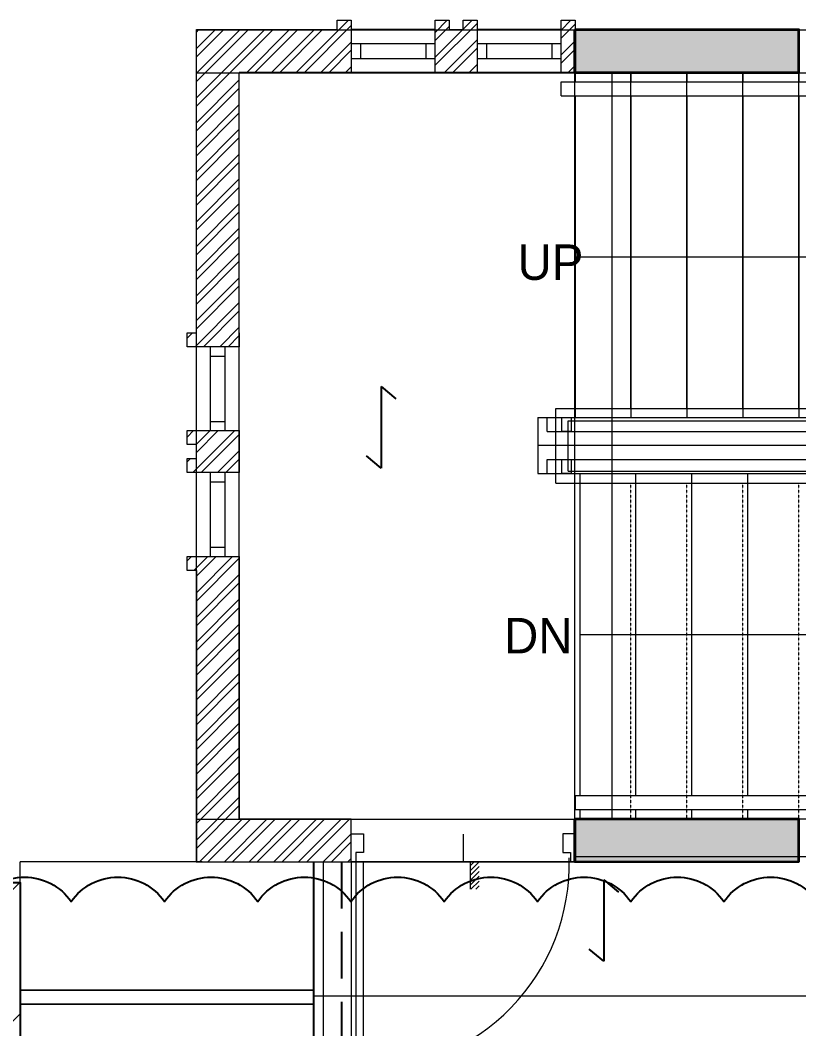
# Model space of a CAD drawing. Header units: inches. Extents: x 5899882 to 5988838, y -468923 to -96891.
# Drawn here: x 5937113 to 5941288, y -274021 to -268615 of the extents above; entities that cross this region are included whole.
import ezdxf

# ---------------------------------------------------------------- set-up
doc = ezdxf.new("R2010")
doc.units = ezdxf.units.IN
doc.header["$MEASUREMENT"] = 0
doc.linetypes.add('DASHED', pattern=[0.75, 0.5, -0.25])
for name, color, linetype in [('0- SLC ARCH LAYOUT', 7, 'Continuous'), ('0-SLC RCC 2ND. FLOOR', 7, 'Continuous'), ('CL', 7, 'Continuous')]:
    doc.layers.add(name, color=color, linetype=linetype)
for name, color, linetype, lineweight in [('ARCL-HATCH-B', 8, 'Continuous', 5), ('ARLC-COL', 8, 'Continuous', 30), ('ARLC-DIM0', 8, 'Continuous', 5), ('ARLC-DOOR-W', 8, 'Continuous', 5), ('ARLC-ELE0', 8, 'Continuous', 9), ('ARLC-ELE1', 8, 'Continuous', 13), ('ARLC-EXIST', 8, 'Continuous', 5), ('ARLC-GRILL', 8, 'Continuous', 9), ('ARLC-HATCH-C', 8, 'Continuous', 5), ('ARLC-TEXT0', 8, 'Continuous', 20), ('ARLC-WALL', 8, 'Continuous', 15)]:
    doc.layers.add(name, color=color, linetype=linetype, lineweight=lineweight)
doc.styles.add('swati', font='GOTHIC.TTF')
pattern_1 = [(45, (-5806111.7, 109613.3), (-66.2912607, 66.2912607), []), (45, (-5806067.505, 109613.3), (-66.2912607, 66.2912607), [])]

# ---------------------------------------------------------------- blocks, each defined once
blk = doc.blocks.new('jjuj')
at = {"layer": 'ARLC-DOOR-W', "ltscale": 0.1}
for p, q in [((5733136.3, -29654.3), (5733136.3, -29679.3)), ((5733286.3, -29654.3), (5733286.3, -29719.3))]:
    blk.add_line(p, q, dxfattribs=at)
blk.add_lwpolyline([(5733286.3, -29719.3), (5733186.3, -29719.3), (5733186.3, -29679.3), (5733136.3, -29679.3)], dxfattribs=at)
blk = doc.blocks.new('GRGRG')
at = {"layer": 'ARLC-DOOR-W', "ltscale": 0.1}
for p, q in [((5799239.4, -104451.2), (5799239.4, -105562)), ((5799279.4, -104451.2), (5799239.4, -104451.2)), ((5799279.4, -105562), (5799279.4, -104451.2)), ((5799239.4, -105562), (5799279.4, -105562))]:
    blk.add_line(p, q, dxfattribs=at)
blk.add_arc((5799284.9, -104464.1), 1097.9, 269.7169, 1.8564, dxfattribs=at)
at = {"rotation": 90}
blk.add_blockref('jjuj', (5769559.6, -5837584.6), dxfattribs=at)
at = {"xscale": -1, "rotation": 270}
blk.add_blockref('jjuj', (5830068.3, -5837584.6), dxfattribs=at)
blk = doc.blocks.new('A$C3DAD2E9A')
at = {"layer": 'ARCL-HATCH-B'}
h = blk.add_hatch(dxfattribs=at)
h.set_pattern_fill('ANSI32', color=256, scale=250)
h.set_pattern_definition(pattern_1)
h.paths.add_polyline_path([(-6897.8, 5151.5), (-6297.8, 5151.5), (-6297.8, 5431.5), (-6372.8, 5431.5), (-6372.8, 5381.5), (-7127.8, 5381.5), (-7127.8, 3756.5), (-7177.8, 3756.5), (-7177.8, 3681.5), (-6897.8, 3681.5), (-6897.8, 3756.5)])
h = blk.add_hatch(dxfattribs=at)
h.set_pattern_fill('ANSI32', color=256, scale=250)
h.set_pattern_definition(pattern_1)
h.paths.add_polyline_path([(-5622.8, 5431.5), (-5697.8, 5431.5), (-5697.8, 5381.5), (-5772.8, 5381.5), (-5772.8, 5431.5), (-5847.8, 5431.5), (-5847.8, 5151.5), (-5622.8, 5151.5)])
h = blk.add_hatch(dxfattribs=at)
h.set_pattern_fill('ANSI32', color=256, scale=250)
h.set_pattern_definition(pattern_1)
h.paths.add_polyline_path([(-5097.8, 5431.5), (-5172.8, 5431.5), (-5172.8, 5151.5), (-5097.8, 5151.5)])
h = blk.add_hatch(dxfattribs=at)
h.set_pattern_fill('ANSI32', color=256, scale=250)
h.set_pattern_definition(pattern_1)
h.paths.add_polyline_path([(-6897.8, 3231.5), (-7177.8, 3231.5), (-7177.8, 3156.5), (-7127.8, 3156.5), (-7127.8, 3081.5), (-7177.8, 3081.5), (-7177.8, 3006.5), (-6897.8, 3006.5)])
h = blk.add_hatch(dxfattribs=at)
h.set_pattern_fill('ANSI32', color=256, scale=250)
h.set_pattern_definition(pattern_1)
h.paths.add_polyline_path([(-6897.8, 2556.5), (-7177.8, 2556.5), (-7177.8, 2481.5), (-7127.8, 2481.5), (-7127.8, 921.5), (-6297.8, 921.5), (-6297.8, 1151.5), (-6897.8, 1151.5)])
at = {"layer": 'ARLC-DIM0', "ltscale": 0.01}
h = blk.add_hatch(dxfattribs=at)
h.set_pattern_fill('ANSI31', color=256, scale=4000, style=0)
h.set_pattern_definition([(45, (-5711489.1, 16954.34), (-353.55339, 353.55339), [])])
h.paths.add_polyline_path([(-11920, 810), (-11920, -9580), (-8072.9, -9580), (-8072.8, 810)])
at = {"layer": 'ARLC-HATCH-C', "ltscale": 0.1}
for points in [[(-5097.8, 5151.5), (-4797.8, 5151.5), (-4497.8, 5151.5), (-4197.8, 5151.5), (-3897.8, 5151.5), (-3897.8, 5381.5), (-5097.8, 5381.5)], [(-5097.8, 921.5), (-5097.8, 1151.5), (-4797.8, 1151.5), (-4497.8, 1151.5), (-4197.8, 1151.5), (-4042.2, 1151.5), (-3897.8, 1151.5), (-3897.8, 951.5), (-3897.8, 921.5)]]:
    blk.add_hatch(color=256, dxfattribs=at).paths.add_polyline_path(points)
blk.add_lwpolyline([(-11920, 810), (-8072.8, 810), (-8072.9, -9580), (-11920, -9580)])
at = {"layer": 'ARLC-COL', "ltscale": 0.1}
blk.add_lwpolyline([(-5097.8, 5381.5), (-3897.8, 5381.5), (-3897.8, 5151.5), (-5097.8, 5151.5)], close=True, dxfattribs=at)
at = {"layer": 'ARLC-COL'}
blk.add_lwpolyline([(-5097.8, 1151.5), (-3897.8, 1151.5), (-3897.8, 921.5), (-5097.8, 921.5)], close=True, dxfattribs=at)
at = {"layer": 'ARLC-DOOR-W'}
for p, q in [((-6297.8, 5306.5), (-5847.8, 5306.5)), ((-6247.8, 5306.5), (-6247.8, 5226.5)), ((-5897.8, 5306.5), (-5897.8, 5226.5)), ((-5622.8, 5306.5), (-5172.8, 5306.5)), ((-5572.8, 5306.5), (-5572.8, 5226.5)), ((-5222.8, 5306.5), (-5222.8, 5226.5)), ((-6297.8, 5226.5), (-5847.8, 5226.5)), ((-5622.8, 5226.5), (-5172.8, 5226.5)), ((-7052.8, 3231.5), (-7052.8, 3681.5)), ((-6972.8, 3231.5), (-6972.8, 3681.5)), ((-7052.8, 3631.5), (-6972.8, 3631.5)), ((-7052.8, 3281.5), (-6972.8, 3281.5)), ((-7052.8, 2556.5), (-7052.8, 3006.5)), ((-6972.8, 2556.5), (-6972.8, 3006.5)), ((-7052.8, 2956.5), (-6972.8, 2956.5)), ((-7052.8, 2606.5), (-6972.8, 2606.5))]:
    blk.add_line(p, q, dxfattribs=at)
at = {"layer": 'ARLC-ELE0'}
for p, q in [((-5847.8, 5381.5), (-6297.8, 5381.5)), ((-5847.8, 5381.5), (-6297.8, 5381.5)), ((-5172.8, 5381.5), (-5622.8, 5381.5)), ((-5172.8, 5381.5), (-5622.8, 5381.5)), ((-5847.8, 5151.5), (-6297.8, 5151.5)), ((-5847.8, 5151.5), (-6297.8, 5151.5)), ((-5172.8, 5151.5), (-5622.8, 5151.5)), ((-5172.8, 5151.5), (-5622.8, 5151.5)), ((-5297.8, 3301.5), (-1547.8, 3301.5)), ((-5297.8, 3301.5), (-5297.8, 3001.5)), ((-5297.8, 3301.5), (-1547.8, 3301.5)), ((-5297.8, 3301.5), (-5297.8, 3001.5)), ((-1547.8, 3151.5), (-5297.8, 3151.5)), ((-1547.8, 3151.5), (-5297.8, 3151.5)), ((-5297.8, 3001.5), (-1547.8, 3001.5)), ((-5297.8, 3001.5), (-1547.8, 3001.5)), ((-4772.8, 3001.5), (-4772.8, 1276.5)), ((-4772.8, 3001.5), (-4772.8, 1276.5)), ((-4472.8, 3001.5), (-4472.8, 1276.5)), ((-4472.8, 3001.5), (-4472.8, 1276.5)), ((-4172.8, 3001.5), (-4172.8, 1276.5)), ((-4172.8, 3001.5), (-4172.8, 1276.5)), ((-5072.8, 1201.5), (-5072.8, 1151.5)), ((-5072.8, 1201.5), (-5072.8, 1151.5)), ((-4772.8, 1201.5), (-4772.8, 1151.5)), ((-4772.8, 1201.5), (-4772.8, 1151.5)), ((-4472.8, 1201.5), (-4472.8, 1151.5)), ((-4472.8, 1201.5), (-4472.8, 1151.5)), ((-4172.8, 1201.5), (-4172.8, 1151.5)), ((-4172.8, 1201.5), (-4172.8, 1151.5)), ((-8072.9, 811.5), (-8072.8, 921.5)), ((-7097.8, 920), (-8072.8, 920)), ((-5097.8, 921.5), (-6297.8, 921.5)), ((-5660.9, 899.2), (-5638.7, 921.5)), ((-5660.9, 873.2), (-5612.6, 921.5)), ((-5660.9, 921.5), (-5660.9, 774)), ((-5660.9, 847.1), (-5612.2, 895.8)), ((-5660.9, 821), (-5612.2, 869.7)), ((-5660.9, 794.9), (-5612.2, 843.6)), ((-5655.8, 774), (-5612.2, 817.5)), ((-5629.7, 774), (-5612.2, 791.5))]:
    blk.add_line(p, q, dxfattribs=at)
at = {"layer": 'ARLC-ELE0', "ltscale": 0.008}
for p, q in [((-5097.8, 5151.5), (-5097.8, 5101.5)), ((-5097.8, 5151.5), (-5097.8, 5101.5)), ((-4797.8, 5151.5), (-4797.8, 5101.5)), ((-4797.8, 5151.5), (-4797.8, 5101.5)), ((-4497.8, 5151.5), (-4497.8, 5101.5)), ((-4497.8, 5151.5), (-4497.8, 5101.5)), ((-4197.8, 5151.5), (-4197.8, 5101.5)), ((-4197.8, 5151.5), (-4197.8, 5101.5)), ((-3897.8, 5151.5), (-3897.8, 5101.5)), ((-3897.8, 5151.5), (-3897.8, 5101.5)), ((-4797.8, 5026.5), (-4797.8, 3301.5)), ((-4797.8, 5026.5), (-4797.8, 3301.5)), ((-4497.8, 5026.5), (-4497.8, 3301.5)), ((-4497.8, 5026.5), (-4497.8, 3301.5)), ((-4197.8, 5026.5), (-4197.8, 3301.5)), ((-4197.8, 5026.5), (-4197.8, 3301.5)), ((-3897.8, 5026.5), (-3897.8, 3301.5)), ((-3897.8, 5026.5), (-3897.8, 3301.5))]:
    blk.add_line(p, q, dxfattribs=at)
at = {"layer": 'ARLC-ELE0', "ltscale": 0.002}
for p, q in [((-6447.8, 921.5), (-6447.8, -1898.5)), ((-6447.8, 920), (-6447.8, -7100.1))]:
    blk.add_line(p, q, dxfattribs=at)
at = {"layer": 'ARLC-ELE0', "ltscale": 0.1}
blk.add_line((-6297.8, 920), (-6297.8, -7250), dxfattribs=at)
at = {"layer": 'ARLC-ELE0', "ltscale": 0.01}
for p, q in [((-8072.8, 234.4), (-6497.8, 234.4)), ((-8072.8, 232.9), (-6497.8, 232.9)), ((-8072.8, 159.4), (-6497.8, 159.4)), ((-8072.8, 157.9), (-6497.8, 157.9))]:
    blk.add_line(p, q, dxfattribs=at)
at = {"layer": 'ARLC-ELE0'}
blk.add_lwpolyline([(-5697.8, 1069), (-5697.8, 921.5), (-5697.8, 921.5), (-5697.8, 921.5)], dxfattribs=at)
at = {"layer": 'ARLC-EXIST', "ltscale": 5}
blk.add_line((-8071.3, 560), (-8072.9, -7250.2), dxfattribs=at)
at = {"layer": 'ARLC-GRILL'}
for p, q in [((-5172.8, 5101.5), (-3283.3, 5101.5)), ((-5172.8, 5026.5), (-5172.8, 5101.5)), ((-5172.8, 5026.5), (-3274, 5026.5)), ((-5247.8, 3226.5), (-5247.8, 3301.5)), ((-5247.8, 3301.5), (-1597.8, 3301.5)), ((-5247.8, 3226.5), (-1597.8, 3226.5)), ((-5247.8, 3001.5), (-5247.8, 3076.5)), ((-5247.8, 3076.5), (-1597.8, 3076.5)), ((-5247.8, 3001.5), (-1597.8, 3001.5)), ((-5097.8, 1276.5), (-1722.8, 1276.5)), ((-5097.8, 1276.5), (-5097.8, 1201.5)), ((-5097.8, 1201.5), (-1722.8, 1201.5))]:
    blk.add_line(p, q, dxfattribs=at)
at = {"layer": 'ARLC-GRILL', "ltscale": 0.001}
for points in [[(-5167.8, 3301.5), (-5117.8, 3301.5), (-5117.8, 3226.5), (-5167.8, 3226.5)], [(-5167.8, 3076.5), (-5117.8, 3076.5), (-5117.8, 3001.5), (-5167.8, 3001.5)]]:
    blk.add_lwpolyline(points, close=True, dxfattribs=at)
at = {"layer": 'ARLC-WALL', "ltscale": 0.1}
for p, q in [((-7127.8, 3756.5), (-7127.8, 5381.5)), ((-5772.8, 5381.5), (-5697.8, 5381.5)), ((-6897.8, 3676.5), (-6897.8, 5151.5)), ((-7127.8, 3081.5), (-7127.8, 3156.5)), ((-6897.8, 2556.5), (-6897.8, 1151.5)), ((-7127.8, 2481.5), (-7127.8, 921.5)), ((-6897.8, 1151.5), (-6297.8, 1151.5)), ((-6297.8, 921.5), (-6297.8, 1151.5)), ((-7127.8, 921.5), (-6297.8, 921.5))]:
    blk.add_line(p, q, dxfattribs=at)
for points in [[(-7127.8, 5381.5), (-6372.8, 5381.5), (-6372.8, 5431.5), (-6297.8, 5431.5), (-6297.8, 5151.5), (-6897.8, 5151.5)], [(-5697.8, 5381.5), (-5697.8, 5431.5), (-5622.8, 5431.5), (-5622.8, 5151.5), (-5847.8, 5151.5), (-5847.8, 5151.5)], [(-5847.8, 5151.5), (-5847.8, 5151.5), (-5847.8, 5151.5), (-5847.8, 5431.5), (-5772.8, 5431.5), (-5772.8, 5381.5)], [(-6897.8, 3756.5), (-6897.8, 3681.5), (-7177.8, 3681.5), (-7177.8, 3756.5), (-7127.8, 3756.5)], [(-7127.8, 3156.5), (-7177.8, 3156.5), (-7177.8, 3231.5), (-6897.8, 3231.5), (-6897.8, 3006.5), (-6897.8, 3006.5)], [(-6897.8, 3006.5), (-6897.8, 3006.5), (-6897.8, 3006.5), (-7177.8, 3006.5), (-7177.8, 3081.5), (-7127.8, 3081.5)], [(-7127.8, 921.5), (-7127.8, 2481.5), (-7177.8, 2481.5), (-7177.8, 2556.5), (-6897.8, 2556.5), (-6897.8, 2556.5)]]:
    blk.add_lwpolyline(points, dxfattribs=at)
blk.add_lwpolyline([(-5172.8, 5431.5), (-5097.8, 5431.5), (-5097.8, 5151.5), (-5172.8, 5151.5)], close=True, dxfattribs=at)
at = {"layer": 'ARLC-DOOR-W'}
blk.add_blockref('GRGRG', (-5805511.7, 105369.8), dxfattribs=at)
at = {"layer": 'ARLC-TEXT0', "char_height": 190, "width": 621.895, "attachment_point": 7, "style": 'swati', "bg_fill": 2}
for s, insert in [('\\pi165.38;UP', (-5571.3, 4036.9)), ('\\pi137.8;DN', (-5616.1, 2037.9))]:
    blk.add_mtext(s, dxfattribs=dict(at, insert=insert))
at = {"layer": 'ARLC-ELE0', "ltscale": 0.008}
blk.add_line((-5097.8, 5026.5), (-5097.8, 3301.5), dxfattribs=at)
blk.add_line((-5097.8, 5026.5), (-5097.8, 3301.5), dxfattribs=at)
at = {"layer": 'ARLC-ELE0'}
blk.add_line((-5072.8, 3001.5), (-5072.8, 1276.5), dxfattribs=at)
blk.add_line((-5072.8, 3001.5), (-5072.8, 1276.5), dxfattribs=at)
at = {"layer": 'ARLC-ELE0', "ltscale": 0.008}
for points in [[(-5097.8, 4164), (-3297.8, 4164), (-3597.8, 5026.5)], [(-5072.8, 2139), (-1772.8, 2139), (-820.8, 2139), (-820.8, 4164), (-2697.8, 4164), (-2427.1, 5026.5)]]:
    blk.add_lwpolyline(points, dxfattribs=at)
blk = doc.blocks.new('GYS')
for p, q in [((6635556, -325051.9), (6635556, -325488.3)), ((6635556, -325051.9), (6635635, -325117)), ((6635556, -325488.3), (6635477, -325423.2))]:
    blk.add_line(p, q)
blk = doc.blocks.new('A$C77C3199A')
at = {"layer": 'ARLC-HATCH-C', "ltscale": 0.1}
for points in [[(-5100, 5150), (-4800, 5150), (-4500, 5150), (-4200, 5150), (-3900, 5150), (-3900, 5380), (-5100, 5380)], [(-5100, 920), (-5100, 1150), (-4800, 1150), (-4500, 1150), (-4200, 1150), (-4044.4, 1150), (-3900, 1150), (-3900, 950), (-3900, 920)]]:
    blk.add_hatch(color=0, dxfattribs=at).paths.add_polyline_path(points)
blk.add_lwpolyline([(-8299.3, 708.2, -0.520567), (-7799.3, 708.2, -0.520567), (-7299.3, 708.2, -0.520567), (-6799.3, 708.2, -0.520567), (-6299.3, 708.2, -0.520567), (-5799.3, 708.2, -0.520567), (-5299.3, 708.2, -0.520567), (-4799.3, 708.2, -0.520567), (-4299.3, 708.2, -0.520567), (-3799.3, 708.2, -0.520567), (-3381.6, 625.8, -0.520567), (-3381.6, 125.8, -0.520567), (-3381.6, -374.2, -0.520567)], format="xyb")
at = {"layer": 'ARLC-COL', "color": 0, "ltscale": 0.1}
blk.add_lwpolyline([(-5100, 5380), (-3900, 5380), (-3900, 5150), (-5100, 5150)], close=True, dxfattribs=at)
at = {"layer": 'ARLC-COL', "color": 0}
blk.add_lwpolyline([(-5100, 1150), (-3900, 1150), (-3900, 920), (-5100, 920)], close=True, dxfattribs=at)
at = {"layer": 'ARLC-ELE0', "color": 0}
for p, q in [((-5100, 5150), (-5100, 3350)), ((-4800, 5150), (-4800, 3350)), ((-4500, 5150), (-4500, 3350)), ((-4200, 5150), (-4200, 3350)), ((-3900, 5150), (-3900, 3350))]:
    blk.add_line(p, q, dxfattribs=at)
at = {"layer": 'ARLC-ELE0', "color": 0, "linetype": 'DASHED', "ltscale": 0.002}
for p, q in [((-5100, 2950), (-5100, 1150)), ((-4800, 2950), (-4800, 1150)), ((-4500, 2950), (-4500, 1150)), ((-4200, 2950), (-4200, 1150.9)), ((-3900, 2950), (-3900, 1150))]:
    blk.add_line(p, q, dxfattribs=at)
at = {"layer": 'ARLC-ELE1', "color": 0}
for p, q in [((-5200, 2950), (-5200, 3350)), ((-5200, 3350), (-1700, 3350)), ((-5135, 3015), (-5135, 3285)), ((-5135, 3285), (-1765, 3285)), ((-5135, 3015), (-1765, 3015)), ((-5200, 2950), (-1700, 2950)), ((-4950, 2950), (-1950, 2950))]:
    blk.add_line(p, q, dxfattribs=at)
at = {"layer": 'ARLC-WALL', "color": 30, "ltscale": 0.1}
for p, q in [((-7130, 5380), (-5100, 5380)), ((-7130, 5380), (-7130, 5150)), ((-3900, 5380), (-30, 5380)), ((-7130, 5150), (-5100, 5150)), ((-7130, 5150), (-7130, 1150)), ((-6900, 5150), (-6900, 1150)), ((-3900, 5150), (-30, 5150)), ((-7130, 1150), (-5100, 1150)), ((-7130, 1150), (-7130, 920)), ((0, 1150), (-3900, 1150)), ((-7130, 920), (-5100, 920)), ((-5100, 950), (-2800, 950))]:
    blk.add_line(p, q, dxfattribs=at)
at = {"layer": 'ARLC-WALL', "color": 30}
for p, q in [((-5100, 5150), (-5100, 1150)), ((-4900, 5150), (-4900, 1150)), ((-3000, 200), (-6500, 200))]:
    blk.add_line(p, q, dxfattribs=at)
at = {"layer": 'CL', "color": 0}
blk.add_line((-6500, 920), (-6500, -7250), dxfattribs=at)
at = {"layer": 'CL', "color": 0, "linetype": 'DASHED', "ltscale": 500}
blk.add_line((-6350, 920), (-6350, -7250), dxfattribs=at)
at = {"color": 0}
for p in [(-6641693, 328519.7), (-6640499.5, 325875.8)]:
    blk.add_blockref('GYS', p, dxfattribs=at)

msp = doc.modelspace()

# ---------------------------------------------------------------- block references
at = {"layer": '0- SLC ARCH LAYOUT'}
msp.add_blockref('A$C3DAD2E9A', (5945186.1, -274046.5), dxfattribs=at)

# ---------------------------------------------------------------- next in the draw order: block references
at = {"layer": '0-SLC RCC 2ND. FLOOR'}
msp.add_blockref('A$C77C3199A', (5945186.1, -274046.5), dxfattribs=at)

doc.saveas('drawing.dxf')
